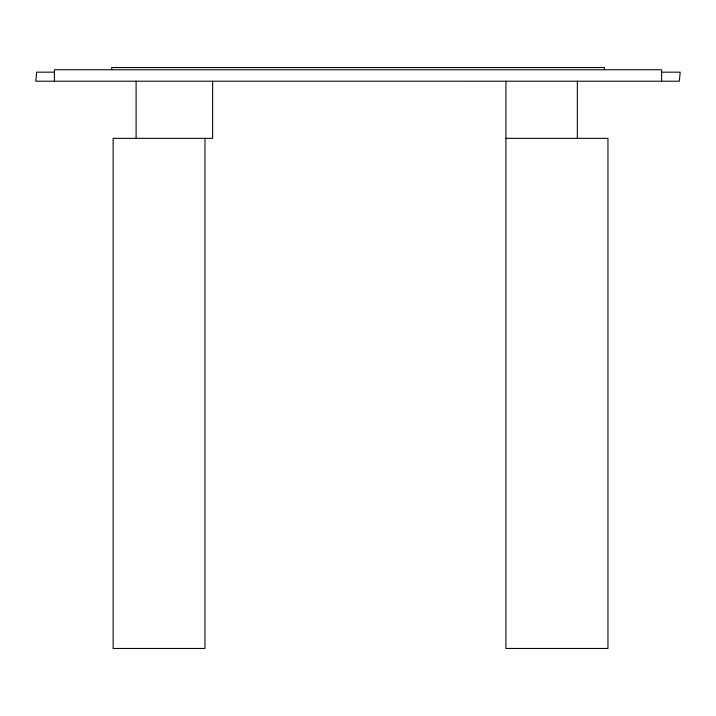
<?xml version="1.0" encoding="UTF-8"?>
<svg xmlns="http://www.w3.org/2000/svg" width="716" height="716" viewBox="0 0 716 716"><rect width="100%" height="100%" fill="white"/><g stroke="black" fill="none" stroke-linecap="round" stroke-linejoin="round"><path stroke-width="1.07" d="M111.678 69.649L111.705 67.546L604.492 67.546L604.465 69.649M54.541 72.164L36.668 72.164L35.8 81.212L679.332 81.221L680.2 72.164L661.208 72.164M505.935 138.349L607.956 138.349L607.956 648.454L505.935 648.454L505.935 81.212M661.602 81.212L661.584 69.756L54.398 69.756L54.416 81.212M577.347 81.212L577.347 138.349M212.616 81.212L212.616 138.349L113.146 138.349L113.146 648.454L204.964 648.454L204.964 138.349M136.103 81.212L136.103 138.349"/></g></svg>
